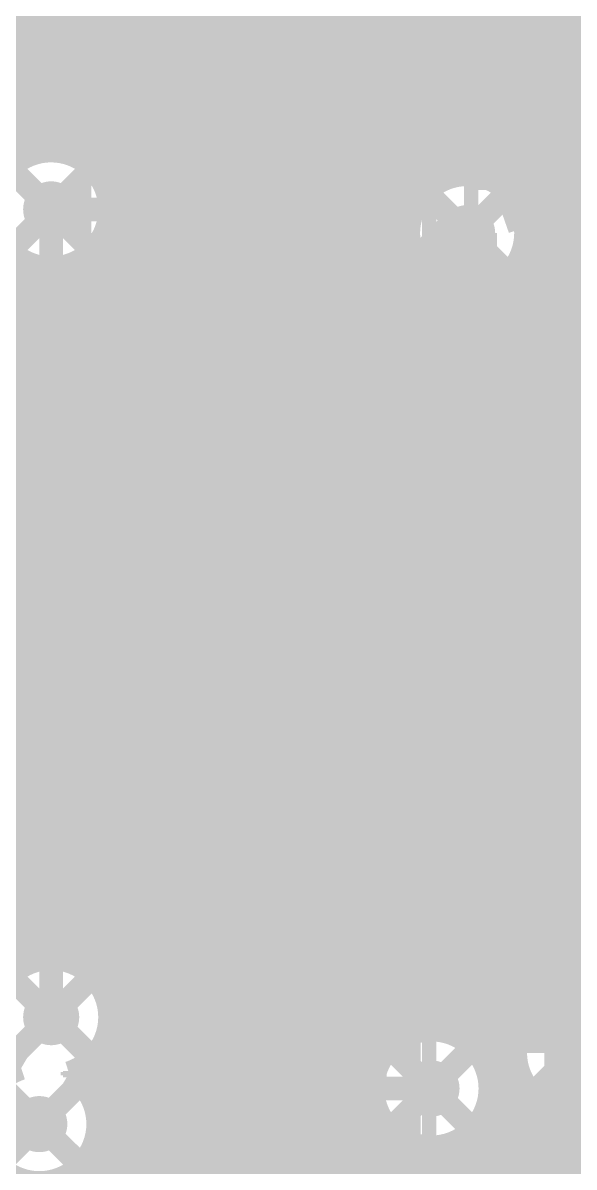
# Model space of a CAD drawing. Extents: x -3 to 92, y -53 to 125.
# Drawn here: x 65.86 to 71.75, y 39.16 to 51.4 of the extents above; entities that cross this region are included whole.
import ezdxf

# ---------------------------------------------------------------- set-up
doc = ezdxf.new("R2010")
doc.units = 0
doc.header["$MEASUREMENT"] = 0
doc.layers.get('0').update_dxf_attribs({"linetype": 'CONTINUOUS'})
for name, color, linetype in [('23-325-0_AST', 7, 'CONTINUOUS'), ('23-325-0_BOT', 7, 'CONTINUOUS'), ('23-325-0_DRD', 2, 'CONTINUOUS'), ('23-325-0_IN1', 4, 'CONTINUOUS'), ('23-325-0_IN2', 3, 'CONTINUOUS'), ('23-325-0_SMT', 10, 'CONTINUOUS'), ('23-325-0_SPT', 14, 'CONTINUOUS'), ('23-325-0_SST', 9, 'CONTINUOUS'), ('23-325-0_TOP', 12, 'CONTINUOUS'), ('THRUHOLE_TAP', 8, 'CONTINUOUS')]:
    doc.layers.add(name, color=color, linetype=linetype)

# ---------------------------------------------------------------- blocks, each defined once
blk = doc.blocks.new('OBLONG_51')
at = {"const_width": 0.65024}
blk.add_lwpolyline([(0, 0.50038), (0, -0.50038)], dxfattribs=at)
at = {"const_width": 0.32512}
for points in [[(-0.16256, 0.50038, 1), (0.16256, 0.50038, 1)], [(-0.16256, -0.50038, 1), (0.16256, -0.50038, 1)]]:
    blk.add_lwpolyline(points, format="xyb", close=True, dxfattribs=at)
blk = doc.blocks.new('ROUND_68')
at = {"const_width": 0.29972}
blk.add_lwpolyline([(-0.14986, 0, 1), (0.14986, 0, 1)], format="xyb", close=True, dxfattribs=at)
blk = doc.blocks.new('ROUND_78')
at = {"const_width": 0.29972}
blk.add_lwpolyline([(-0.14986, 0, 1), (0.14986, 0, 1)], format="xyb", close=True, dxfattribs=at)
blk = doc.blocks.new('ROUND_79')
at = {"const_width": 0.29972}
blk.add_lwpolyline([(-0.14986, 0, 1), (0.14986, 0, 1)], format="xyb", close=True, dxfattribs=at)
blk = doc.blocks.new('RECTANGLE_4')
blk.add_solid([(0.4826, 0.4064), (0.4826, -0.4064), (-0.4826, 0.4064), (-0.4826, -0.4064)])
blk = doc.blocks.new('RECTANGLE_56')
blk.add_solid([(1.0795, 0.5334), (1.0795, -0.5334), (-1.0795, 0.5334), (-1.0795, -0.5334)])
blk = doc.blocks.new('ROUND_84')
at = {"const_width": 0.10033}
blk.add_lwpolyline([(-0.050164, 0, 1), (0.050164, 0, 1)], format="xyb", close=True, dxfattribs=at)

msp = doc.modelspace()

# ---------------------------------------------------------------- linework, layer by layer
at = {"layer": '23-325-0_AST', "const_width": 0.1524}
for points in [[(62.738, 51.054), (62.738, 55.626), (64.516, 55.626), (64.77, 55.372), (65.024, 55.626), (66.802, 55.626), (66.802, 51.054), (62.738, 51.054)], [(67.183, 51.054), (67.183, 55.626), (68.961, 55.626), (69.215, 55.372), (69.469, 55.626), (71.247, 55.626), (71.247, 51.054), (67.183, 51.054)], [(76.5048, 39.2938), (86.106, 39.2938), (86.106, 50.9016), (70.2056, 50.9016), (70.2056, 39.2938), (76.5048, 39.2938)], [(68.1355, 47.4345), (68.1355, 50.3555), (66.4972, 50.3555), (66.4972, 47.4345), (68.1355, 47.4345)], [(68.3895, 50.3555), (68.3895, 47.4345), (70.0278, 47.4345), (70.0278, 50.3555), (68.3895, 50.3555)], [(67.26174, 50.06848), (67.26174, 49.81448), (67.09156, 49.7713), (66.92392, 49.7713), (66.75374, 49.81448), (66.75374, 50.06848), (66.92392, 50.11166), (67.09156, 50.11166), (67.76974, 49.94148)], [(69.8119, 49.84496), (68.7959, 50.09896), (68.7959, 49.76114)], [(67.76974, 49.42586), (67.76974, 49.0855), (67.09156, 49.42586), (66.92392, 49.42586), (66.75374, 49.38268), (66.75374, 49.12868), (66.92392, 49.0855)], [(69.8119, 49.41316), (69.8119, 49.07534), (69.13626, 49.41316), (68.96608, 49.41316), (68.7959, 49.37252), (68.7959, 49.11852), (68.96608, 49.07534)], [(67.76974, 48.74006), (67.76974, 48.56988)], [(67.76974, 48.6537), (66.75374, 48.6537), (66.92392, 48.56988)], [(69.8119, 48.64354), (68.7959, 48.64354), (68.96608, 48.55972)], [(69.8119, 48.72736), (69.8119, 48.55972)], [(67.26174, 47.80026), (67.26174, 48.05426), (67.09156, 48.13808), (66.92392, 48.13808), (66.75374, 48.05426), (66.75374, 47.80026), (67.76974, 47.80026)], [(67.26174, 48.01108), (67.76974, 48.13808)], [(69.3039, 47.78756), (69.3039, 48.04156), (69.13626, 48.12792), (68.96608, 48.12792), (68.7959, 48.04156), (68.7959, 47.78756), (69.8119, 47.78756)], [(69.3039, 48.00092), (69.8119, 48.12792)], [(68.1355, 44.2595), (68.1355, 47.1805), (66.4972, 47.1805), (66.4972, 44.2595), (68.1355, 44.2595)], [(68.3895, 47.1805), (68.3895, 44.2595), (70.0278, 44.2595), (70.0278, 47.1805), (68.3895, 47.1805)], [(69.6849, 46.96714), (69.6849, 46.79696)], [(67.59956, 46.4693), (67.76974, 46.51248), (67.76974, 46.76648), (67.59956, 46.80966), (67.26174, 46.80966), (67.09156, 46.7233), (67.09156, 46.4693), (66.75374, 46.4693), (66.75374, 46.80966)], [(69.6849, 46.88332), (68.6689, 46.88332), (68.83908, 46.79696)], [(69.51726, 46.02734), (69.6849, 46.11116), (69.6849, 46.28134), (69.51726, 46.36516), (69.34708, 46.36516), (69.00926, 46.19752), (68.6689, 46.36516), (68.6689, 46.02734)], [(67.59956, 45.7835), (67.76974, 45.86986), (67.76974, 46.0375), (67.59956, 46.12386), (67.43192, 46.12386), (67.09156, 45.95368), (66.75374, 46.12386), (66.75374, 45.7835)], [(69.6849, 45.67936), (69.6849, 45.51172)], [(69.6849, 45.59554), (68.6689, 45.59554), (68.83908, 45.51172)], [(67.76974, 45.43806), (67.76974, 45.26788)], [(67.76974, 45.3517), (66.75374, 45.3517), (66.92392, 45.26788)], [(69.1769, 44.73956), (69.1769, 44.99356), (69.00926, 45.07992), (68.83908, 45.07992), (68.6689, 44.99356), (68.6689, 44.73956), (69.6849, 44.73956)], [(69.1769, 44.95292), (69.6849, 45.07992)], [(67.26174, 44.49826), (67.26174, 44.75226), (67.09156, 44.83608), (66.92392, 44.83608), (66.75374, 44.75226), (66.75374, 44.49826), (67.76974, 44.49826)], [(67.26174, 44.70908), (67.76974, 44.83608)], [(68.3895, 44.0055), (68.3895, 41.0845), (70.0278, 41.0845), (70.0278, 44.0055), (68.3895, 44.0055)], [(69.6849, 43.53814), (69.51726, 43.45432), (69.34708, 43.41114), (69.00926, 43.41114), (68.83908, 43.45432), (68.6689, 43.53814), (68.6689, 43.62196), (68.83908, 43.70832), (69.00926, 43.74896), (69.34708, 43.74896), (69.51726, 43.70832), (69.6849, 43.62196), (69.6849, 43.53814)], [(69.51726, 42.72534), (69.6849, 42.80916), (69.6849, 42.97934), (69.51726, 43.06316), (69.34708, 43.06316), (69.00926, 42.89552), (68.6689, 43.06316), (68.6689, 42.72534)], [(66.74358, 43.00982), (66.74358, 42.42562)], [(66.88074, 43.00474), (66.88074, 42.4307)], [(67.00774, 42.93362), (66.5988, 42.93362)], [(66.60642, 42.94124), (66.60642, 42.4942)], [(67.0179, 42.92092), (67.0179, 42.51198)], [(67.08902, 42.79646), (66.51752, 42.79646)], [(56.3499, 38.92042), (56.3499, 42.61612), (66.04, 42.61612), (66.8401, 41.81602), (66.8401, 38.92042), (56.3499, 38.92042)], [(67.0941, 42.6593), (66.51244, 42.6593)], [(67.02806, 42.52214), (66.57848, 42.52214)], [(69.6849, 42.37736), (69.6849, 42.20972)], [(69.6849, 42.29354), (68.6689, 42.29354), (68.83908, 42.20972)], [(69.1769, 41.43756), (69.1769, 41.69156), (69.00926, 41.77792), (68.83908, 41.77792), (68.6689, 41.69156), (68.6689, 41.43756), (69.6849, 41.43756)], [(69.1769, 41.65092), (69.6849, 41.77792)], [(70.0405, 37.9095), (70.0405, 40.8305), (68.4022, 40.8305), (68.4022, 37.9095), (70.0405, 37.9095)], [(69.67474, 40.58666), (69.67474, 40.2463), (68.99656, 40.58666), (68.82892, 40.58666), (68.65874, 40.54348), (68.65874, 40.28948), (68.82892, 40.2463)], [(69.50456, 39.5605), (69.67474, 39.64686), (69.67474, 39.8145), (69.50456, 39.90086), (69.33692, 39.90086), (68.99656, 39.73068), (68.65874, 39.90086), (68.65874, 39.5605)], [(69.67474, 39.21506), (69.67474, 39.04488)], [(70.866, 39.243), (72.644, 39.243), (72.644, 35.687), (70.866, 35.687), (70.866, 39.243)], [(69.67474, 39.1287), (68.65874, 39.1287), (68.82892, 39.04488)]]:
    msp.add_lwpolyline(points, dxfattribs=at)
for points in [[(66.80454, 43.0149, 0.4142136), (66.50736, 42.71772)], [(67.10172, 42.71772, 0.4142136), (66.80454, 43.0149)], [(66.50482, 42.71772, 0.4142136), (66.80454, 42.418)], [(66.80454, 42.42054, 0.4142136), (67.10172, 42.71772)]]:
    msp.add_lwpolyline(points, format="xyb", dxfattribs=at)
at = {"layer": '23-325-0_BOT'}
for points, const_width in [([(68.0212, 98.52406), (68.0212, 17.04594)], 0.254), ([(68.2498, 74.88428), (68.2498, 16.79956)], 0.254), ([(68.4784, 74.7268), (68.4784, 5.0673)], 0.254), ([(70.993, 62.7253), (70.993, 49.64938)], 0.254), ([(66.6496, 55.71998), (66.6496, 49.80686)], 0.254), ([(66.8782, 55.42026), (66.8782, 22.733)], 0.254), ([(67.7926, 55.4736), (67.7926, 17.1323)], 0.254), ([(66.421, 55.37708), (66.421, 49.97958)], 0.254), ([(67.564, 55.30342), (67.564, 17.12722)], 0.254), ([(68.707, 55.37962), (68.707, 38.08984)], 0.254), ([(67.1068, 55.2831), (67.1068, 16.74622)], 0.254), ([(67.3354, 55.25008), (67.3354, 17.0307)], 0.254), ([(68.9356, 55.18912), (68.9356, 38.28288)], 0.254), ([(69.1642, 55.12562), (69.1642, 38.34638)], 0.254), ([(69.3928, 55.14848), (69.3928, 38.32352)], 0.254), ([(69.6214, 53.17998), (69.6214, 40.16248)], 0.254), ([(70.7644, 53.00472), (70.7644, 49.7586)], 0.254), ([(66.1924, 52.8574), (66.1924, 50.03292)], 0.254), ([(65.9638, 52.73548), (65.9638, 49.9999)], 0.254), ([(69.85, 52.83708), (69.85, 40.50538)], 0.254), ([(70.0786, 52.72786), (70.0786, 49.48428)], 0.254), ([(70.5358, 52.78882), (70.5358, 49.77384)], 0.254), ([(70.3072, 52.71516), (70.3072, 49.70018)], 0.254), ([(71.755, 40.386), (71.755, 52.197)], 0.635), ([(71.1073, 52.197), (71.1073, 49.53762)], 0.254), ([(71.1073, 51.435), (56.5277, 51.435)], 0.254), ([(71.1073, 51.2064), (64.23406, 51.2064)], 0.254), ([(71.1073, 50.9778), (64.35852, 50.9778)], 0.254), ([(71.1073, 50.7492), (64.38138, 50.7492)], 0.254), ([(71.1073, 50.5206), (64.31788, 50.5206)], 0.254), ([(71.1073, 50.292), (64.13246, 50.292)], 0.254), ([(71.1073, 50.0634), (63.91656, 50.0634)], 0.254), ([(71.1073, 49.8348), (66.6242, 49.8348)], 0.254), ([(70.17766, 49.6062), (66.7639, 49.6062)], 0.254), ([(71.1073, 49.6062), (71.0438, 49.6062)], 0.254), ([(66.167, 40.767), (66.167, 49.403)], 0.254), ([(70.02526, 49.3776), (66.79692, 49.3776)], 0.254), ([(69.98208, 49.149), (66.74358, 49.149)], 0.254), ([(66.6242, 48.96866), (66.6242, 41.1988)], 0.254), ([(66.6496, 48.9966), (66.6496, 41.17086)], 0.254), ([(70.02526, 48.9204), (66.6242, 48.9204)], 0.254), ([(70.0786, 48.81372), (70.0786, 40.6146)], 0.254), ([(70.17766, 48.6918), (66.6242, 48.6918)], 0.254), ([(71.1073, 48.6918), (71.0438, 48.6918)], 0.254), ([(71.1073, 48.76038), (71.1073, 40.386)], 0.254), ([(70.3072, 48.59782), (70.3072, 40.62984)], 0.254), ([(70.993, 48.64608), (70.993, 24.32558)], 0.254), ([(71.1073, 48.4632), (66.6242, 48.4632)], 0.254), ([(70.5358, 48.52416), (70.5358, 40.55618)], 0.254), ([(70.7644, 48.53686), (70.7644, 40.34028)], 0.254), ([(71.1073, 48.2346), (66.6242, 48.2346)], 0.254), ([(71.1073, 48.006), (66.6242, 48.006)], 0.254), ([(71.1073, 47.7774), (66.6242, 47.7774)], 0.254), ([(71.1073, 47.5488), (66.6242, 47.5488)], 0.254), ([(71.1073, 47.3202), (66.6242, 47.3202)], 0.254), ([(71.1073, 47.0916), (66.6242, 47.0916)], 0.254), ([(71.1073, 46.863), (66.6242, 46.863)], 0.254), ([(71.1073, 46.6344), (66.6242, 46.6344)], 0.254), ([(71.1073, 46.4058), (66.6242, 46.4058)], 0.254), ([(71.1073, 46.1772), (66.6242, 46.1772)], 0.254), ([(71.1073, 45.9486), (66.6242, 45.9486)], 0.254), ([(71.1073, 45.72), (66.6242, 45.72)], 0.254), ([(71.1073, 45.4914), (66.6242, 45.4914)], 0.254), ([(71.1073, 45.2628), (66.6242, 45.2628)], 0.254), ([(71.1073, 45.0342), (66.6242, 45.0342)], 0.254), ([(71.1073, 44.8056), (66.6242, 44.8056)], 0.254), ([(71.1073, 44.577), (66.6242, 44.577)], 0.254), ([(71.1073, 44.3484), (66.6242, 44.3484)], 0.254), ([(71.1073, 44.1198), (66.6242, 44.1198)], 0.254), ([(71.1073, 43.8912), (66.6242, 43.8912)], 0.254), ([(71.1073, 43.6626), (66.6242, 43.6626)], 0.254), ([(71.1073, 43.434), (66.6242, 43.434)], 0.254), ([(71.1073, 43.2054), (66.6242, 43.2054)], 0.254), ([(71.1073, 42.9768), (66.6242, 42.9768)], 0.254), ([(71.1073, 42.7482), (66.6242, 42.7482)], 0.254), ([(71.1073, 42.5196), (66.6242, 42.5196)], 0.254), ([(71.1073, 42.291), (66.6242, 42.291)], 0.254), ([(71.1073, 42.0624), (66.6242, 42.0624)], 0.254), ([(71.1073, 41.8338), (66.6242, 41.8338)], 0.254), ([(71.1073, 41.6052), (66.6242, 41.6052)], 0.254), ([(71.1073, 41.3766), (66.6242, 41.3766)], 0.254), ([(71.1073, 41.148), (66.66738, 41.148)], 0.254), ([(71.1073, 40.9194), (66.7766, 40.9194)], 0.254), ([(71.1073, 40.6908), (66.79184, 40.6908)], 0.254), ([(69.79666, 40.4622), (66.71818, 40.4622)], 0.254), ([(71.1073, 40.4622), (70.6628, 40.4622)], 0.254), ([(66.6496, 40.3606), (66.6496, 39.78148)], 0.254), ([(65.83172, 40.2336), (59.3852, 40.2336)], 0.254), ([(66.421, 40.19042), (66.421, 40.12438)], 0.254), ([(69.64426, 40.2336), (66.50228, 40.2336)], 0.254), ([(71.12508, 40.2336), (70.81774, 40.2336)], 0.254), ([(69.60108, 40.005), (66.54038, 40.005)], 0.254), ([(71.23176, 40.005), (70.86092, 40.005)], 0.254), ([(71.2216, 40.0177), (71.2216, 24.37892)], 0.254), ([(69.64426, 39.7764), (66.6496, 39.7764)], 0.254), ([(69.6214, 39.84498), (69.6214, 38.19906)], 0.254), ([(71.53656, 39.7764), (70.81774, 39.7764)], 0.254), ([(71.4502, 39.8145), (71.4502, 24.3459)], 0.254), ([(70.7644, 39.66972), (70.7644, 24.15286)], 0.254), ([(71.6788, 39.74338), (71.6788, 24.2062)], 0.254), ([(69.79666, 39.5478), (66.66484, 39.5478)], 0.254), ([(86.233, 39.5478), (70.6628, 39.5478)], 0.254), ([(66.6496, 39.46398), (66.6496, 36.41344)], 0.254), ([(69.85, 39.50208), (69.85, 37.592)], 0.254), ([(70.0786, 39.39286), (70.0786, 37.49802)], 0.254), ([(70.5358, 39.45382), (70.5358, 13.83538)], 0.254), ([(86.233, 39.3192), (66.59118, 39.3192)], 0.254), ([(70.3072, 39.38016), (70.3072, 37.2364)], 0.254), ([(77.94498, 39.0906), (66.37528, 39.0906)], 0.254), ([(66.421, 39.12108), (66.421, 36.71824)], 0.254)]:
    msp.add_lwpolyline(points, dxfattribs=dict(at, const_width=const_width))
at = {"layer": '23-325-0_BOT', "const_width": 0.254}
for points in [[(66.167, 50.03292, 0.4142136), (65.53708, 49.403)], [(66.79692, 49.403, 0.4142136), (66.167, 50.03292)], [(70.612, 49.77892, 0.4142136), (69.98208, 49.149)], [(71.1073, 49.53762, 0.2303247), (70.612, 49.77856)], [(66.6242, 48.96866, 0.1922583), (66.79762, 49.403)], [(69.98208, 49.149, 0.4142136), (70.612, 48.51908)], [(70.612, 48.51908, 0.2303238), (71.10758, 48.76016)], [(66.79692, 40.767, 0.1914994), (66.62496, 41.19952)], [(65.53708, 40.767, 0.2656637), (65.84739, 40.22418)], [(66.3575, 40.16756, 0.3267059), (66.79692, 40.767)], [(70.231, 40.63492, 0.4142136), (69.60108, 40.005)], [(70.86092, 40.005, 0.4142136), (70.231, 40.63492)], [(71.1073, 40.386, 0.4142136), (71.755, 39.7383)], [(71.755, 39.7383, 0.4142136), (72.4027, 40.386)], [(65.84696, 40.22344, 0.3256421), (65.41008, 39.624)], [(66.66992, 39.624, 0.2665947), (66.35771, 40.16793)], [(69.60108, 40.005, 0.4142136), (70.231, 39.37508)], [(70.231, 39.37508, 0.4142136), (70.86092, 40.005)], [(65.41008, 39.624, 0.4142136), (66.04, 38.99408)], [(66.04, 38.99408, 0.4142136), (66.66992, 39.624)]]:
    msp.add_lwpolyline(points, format="xyb", dxfattribs=at)
at = {"layer": '23-325-0_DRD', "const_width": 0.254}
for points in [[(66.802, 50.038), (65.532, 48.768)], [(66.802, 48.768), (65.532, 50.038)], [(71.247, 49.784), (69.977, 48.514)], [(71.247, 48.514), (69.977, 49.784)], [(66.802, 41.402), (65.532, 40.132)], [(66.802, 40.132), (65.532, 41.402)], [(72.39, 41.021), (71.12, 39.751)], [(72.39, 39.751), (71.12, 41.021)], [(70.866, 40.64), (69.596, 39.37)], [(70.866, 39.37), (69.596, 40.64)], [(66.675, 40.259), (65.405, 38.989)], [(66.675, 38.989), (65.405, 40.259)]]:
    msp.add_lwpolyline(points, dxfattribs=at)
at = {"layer": '23-325-0_IN1', "const_width": 0.254}
for points in [[(68.453, 124.46), (68.453, -1.46304)], [(68.6816, 124.46), (68.6816, -1.50114)], [(68.9102, 124.46), (68.9102, -1.59258)], [(69.1388, 124.46), (69.1388, 37.19322)], [(68.2244, 98.72472), (68.2244, 18.89506)], [(67.9958, 98.50882), (67.9958, 19.01952)], [(69.3674, 66.51498), (69.3674, 37.4777)], [(69.596, 66.17208), (69.596, 37.57422)], [(69.8246, 66.06286), (69.8246, 40.48506)], [(70.2818, 66.12382), (70.2818, 49.68494)], [(70.0532, 66.05016), (70.0532, 49.43856)], [(70.5104, 62.9666), (70.5104, 49.7713)], [(70.739, 62.79642), (70.739, 49.76622)], [(70.9676, 62.74308), (70.9676, 49.6697)], [(66.6242, 55.64378), (66.6242, 49.8348)], [(66.8528, 55.44566), (66.8528, -1.56464)], [(67.7672, 55.44566), (67.7672, 19.04238)], [(66.3956, 55.3593), (66.3956, 49.98974)], [(67.0814, 55.29326), (67.0814, 16.66748)], [(67.5386, 55.29326), (67.5386, 18.97888)], [(65.9384, 55.2577), (65.9384, 49.98974)], [(66.167, 55.26278), (66.167, 50.03292)], [(67.31, 55.25008), (67.31, 18.78584)], [(71.1962, 51.9049), (71.1962, 49.38522)], [(71.4248, 51.66106), (71.4248, 40.92194)], [(71.6534, 51.5747), (71.6534, 41.0083)], [(86.36, 51.435), (49.64684, 51.435)], [(86.36, 51.2064), (64.23406, 51.2064)], [(86.36, 50.9778), (64.35852, 50.9778)], [(86.36, 50.7492), (64.38138, 50.7492)], [(86.36, 50.5206), (64.31788, 50.5206)], [(86.36, 50.292), (64.12484, 50.292)], [(75.86472, 50.0634), (57.48528, 50.0634)], [(75.64882, 49.8348), (66.6242, 49.8348)], [(70.17766, 49.6062), (66.7639, 49.6062)], [(75.57516, 49.6062), (71.0438, 49.6062)], [(70.02526, 49.3776), (66.79692, 49.3776)], [(75.58786, 49.3776), (71.19874, 49.3776)], [(69.98208, 49.149), (66.74358, 49.149)], [(75.69708, 49.149), (71.24192, 49.149)], [(66.6242, 48.96866), (66.6242, 41.1988)], [(65.7606, 48.9204), (57.30748, 48.9204)], [(65.9384, 48.81626), (65.9384, 41.35374)], [(66.3956, 48.81626), (66.3956, 41.35374)], [(70.02526, 48.9204), (66.57086, 48.9204)], [(70.0532, 48.8569), (70.0532, 40.60952)], [(71.1962, 48.91278), (71.1962, 40.67556)], [(76.03998, 48.9204), (71.19874, 48.9204)], [(70.17766, 48.6918), (46.4312, 48.6918)], [(66.167, 48.77308), (66.167, 41.39692)], [(86.36, 48.6918), (71.0438, 48.6918)], [(70.2818, 48.61306), (70.2818, 40.63238)], [(70.9676, 48.6283), (70.9676, 36.7157)], [(86.36, 48.4632), (46.4312, 48.4632)], [(70.5104, 48.5267), (70.5104, 40.56888)], [(70.739, 48.53178), (70.739, 40.37584)], [(86.36, 48.2346), (46.4312, 48.2346)], [(86.36, 48.006), (46.4312, 48.006)], [(86.36, 47.7774), (46.4312, 47.7774)], [(75.9079, 47.5488), (46.4312, 47.5488)], [(75.66406, 47.3202), (65.2018, 47.3202)], [(75.5777, 47.0916), (65.35674, 47.0916)], [(75.58278, 46.863), (65.39992, 46.863)], [(75.6793, 46.6344), (65.35674, 46.6344)], [(75.96378, 46.4058), (65.2018, 46.4058)], [(86.36, 46.1772), (46.9138, 46.1772)], [(86.36, 45.9486), (47.06874, 45.9486)], [(86.36, 45.72), (47.11192, 45.72)], [(86.36, 45.4914), (47.06874, 45.4914)], [(86.36, 45.2628), (46.9138, 45.2628)], [(75.96378, 45.0342), (46.4312, 45.0342)], [(75.6793, 44.8056), (46.4312, 44.8056)], [(75.58278, 44.577), (46.4312, 44.577)], [(75.5777, 44.3484), (49.35728, 44.3484)], [(75.66406, 44.1198), (49.57318, 44.1198)], [(75.9079, 43.8912), (56.3118, 43.8912)], [(86.36, 43.6626), (56.46674, 43.6626)], [(86.36, 43.434), (56.50992, 43.434)], [(86.36, 43.2054), (56.46674, 43.2054)], [(86.36, 42.9768), (59.3852, 42.9768)], [(86.36, 42.7482), (59.5249, 42.7482)], [(76.03998, 42.5196), (59.55792, 42.5196)], [(75.69708, 42.291), (59.50458, 42.291)], [(75.58786, 42.0624), (59.33186, 42.0624)], [(75.57516, 41.8338), (63.02756, 41.8338)], [(75.64882, 41.6052), (63.27394, 41.6052)], [(66.00698, 41.3766), (63.3603, 41.3766)], [(75.86472, 41.3766), (66.32448, 41.3766)], [(86.36, 41.148), (66.66738, 41.148)], [(71.41972, 40.9194), (66.7766, 40.9194)], [(71.20382, 40.6908), (66.79184, 40.6908)], [(69.79666, 40.4622), (66.71818, 40.4622)], [(71.13016, 40.4622), (70.6628, 40.4622)], [(66.6242, 40.33266), (66.6242, 39.86022)], [(65.83172, 40.2336), (57.5056, 40.2336)], [(66.3956, 40.18026), (66.3956, 40.1447)], [(69.64426, 40.2336), (66.50228, 40.2336)], [(71.14286, 40.2336), (70.81774, 40.2336)], [(69.60108, 40.005), (66.54038, 40.005)], [(71.25208, 40.005), (70.86092, 40.005)], [(71.1962, 40.0939), (71.1962, 36.43122)], [(69.64426, 39.7764), (66.6496, 39.7764)], [(71.59498, 39.7764), (70.81774, 39.7764)], [(71.4248, 39.85006), (71.4248, 24.35352)], [(71.6534, 39.7637), (71.6534, 24.22906)], [(70.739, 39.63162), (70.739, 36.81222)], [(69.79666, 39.5478), (66.66484, 39.5478)], [(69.8246, 39.5224), (69.8246, 37.5793)], [(86.36, 39.5478), (70.6628, 39.5478)], [(66.6242, 39.38778), (66.6242, 36.43122)], [(70.0532, 39.40048), (70.0532, 37.49294)], [(70.5104, 39.44112), (70.5104, 36.8173)], [(86.36, 39.3192), (66.59118, 39.3192)], [(70.2818, 39.37762), (70.2818, 37.24656)], [(86.36, 39.0906), (66.37528, 39.0906)], [(66.3956, 39.1033), (66.3956, 36.7157)]]:
    msp.add_lwpolyline(points, dxfattribs=at)
for points in [[(66.167, 50.03292, 0.4142136), (65.53708, 49.403)], [(66.79692, 49.403, 0.4142136), (66.167, 50.03292)], [(70.612, 49.77892, 0.4142136), (69.98208, 49.149)], [(71.24192, 49.149, 0.4142136), (70.612, 49.77892)], [(65.53708, 49.403, 0.4142136), (66.167, 48.77308)], [(66.167, 48.77308, 0.4142136), (66.79692, 49.403)], [(69.98208, 49.149, 0.4142136), (70.612, 48.51908)], [(70.612, 48.51908, 0.4142136), (71.24192, 49.149)], [(66.167, 41.39692, 0.4142136), (65.53708, 40.767)], [(66.79692, 40.767, 0.4142136), (66.167, 41.39692)], [(71.755, 41.01592, 0.4142136), (71.12508, 40.386)], [(72.38492, 40.386, 0.4142136), (71.755, 41.01592)], [(65.53708, 40.767, 0.2656637), (65.84739, 40.22418)], [(66.3575, 40.16756, 0.3267059), (66.79692, 40.767)], [(70.231, 40.63492, 0.4142136), (69.60108, 40.005)], [(70.86092, 40.005, 0.4142136), (70.231, 40.63492)], [(71.12508, 40.386, 0.4142136), (71.755, 39.75608)], [(71.755, 39.75608, 0.4142136), (72.38492, 40.386)], [(65.84696, 40.22344, 0.3256421), (65.41008, 39.624)], [(66.66992, 39.624, 0.2665947), (66.35771, 40.16793)], [(69.60108, 40.005, 0.4142136), (70.231, 39.37508)], [(70.231, 39.37508, 0.4142136), (70.86092, 40.005)], [(65.41008, 39.624, 0.4142136), (66.04, 38.99408)], [(66.04, 38.99408, 0.4142136), (66.66992, 39.624)]]:
    msp.add_lwpolyline(points, format="xyb", dxfattribs=at)
at = {"layer": '23-325-0_IN2'}
for points, const_width in [([(64.77, 46.863), (68.707, 46.863), (70.612, 48.768), (70.612, 49.149)], 0.635), ([(66.04, 39.624), (66.421, 40.005), (70.231, 40.005)], 0.254)]:
    msp.add_lwpolyline(points, dxfattribs=dict(at, const_width=const_width))
at = {"layer": '23-325-0_SST', "const_width": 0.1524}
for points in [[(62.738, 51.054), (66.802, 51.054), (66.802, 55.626), (65.024, 55.626), (64.77, 55.372), (64.516, 55.626), (62.738, 55.626), (62.738, 51.054)], [(67.183, 51.054), (71.247, 51.054), (71.247, 55.626), (69.469, 55.626), (69.215, 55.372), (68.961, 55.626), (67.183, 55.626), (67.183, 51.054)], [(71.6534, 51.50104), (71.71182, 51.33086), (71.95058, 51.33086), (72.009, 51.50104), (72.12838, 51.66868), (72.12838, 52.17668), (72.06742, 52.34686), (71.71182, 52.34686), (71.6534, 52.17668), (71.6534, 51.50104)], [(76.5048, 39.2938), (86.106, 39.2938), (86.106, 50.9016), (70.2056, 50.9016), (70.2056, 39.2938), (76.5048, 39.2938)], [(66.01206, 50.5079), (66.01206, 50.1523), (65.84442, 50.09388), (65.67424, 50.09388), (65.50406, 50.1523), (65.50406, 50.5079), (65.67424, 50.56886), (65.84442, 50.56886), (66.52006, 50.3301)], [(68.1355, 47.4345), (68.1355, 50.3555), (66.4972, 50.3555), (66.4972, 47.4345), (68.1355, 47.4345)], [(68.3895, 50.3555), (68.3895, 47.4345), (70.0278, 47.4345), (70.0278, 50.3555), (68.3895, 50.3555)], [(71.7296, 49.17694), (71.7296, 50.19294), (71.61276, 50.02276)], [(70.65518, 49.68494), (71.01078, 49.68494), (71.13016, 49.85512), (71.13016, 50.02276), (71.01078, 50.19294), (70.65518, 50.19294), (70.65518, 49.17694)], [(66.52006, 49.73066), (66.52006, 49.25568), (65.84442, 49.73066), (65.67424, 49.73066), (65.50406, 49.6697), (65.50406, 49.3141), (65.67424, 49.25568)], [(70.95236, 49.68494), (71.13016, 49.17694)], [(71.84898, 49.17694), (71.61276, 49.17694)], [(66.52006, 48.89246), (66.52006, 48.6537)], [(66.52006, 48.77308), (65.50406, 48.77308), (65.67424, 48.6537)], [(66.01206, 47.69866), (66.01206, 48.05426), (65.84442, 48.1711), (65.67424, 48.1711), (65.50406, 48.05426), (65.50406, 47.69866), (66.52006, 47.69866)], [(66.01206, 47.9933), (66.52006, 48.1711)], [(66.22542, 47.04588), (66.39306, 47.1043), (66.39306, 47.4599), (66.22542, 47.52086), (65.88506, 47.52086), (65.71742, 47.40148), (65.71742, 47.04588), (65.37706, 47.04588), (65.37706, 47.52086)], [(68.1355, 44.2595), (68.1355, 47.1805), (66.4972, 47.1805), (66.4972, 44.2595), (68.1355, 44.2595)], [(68.3895, 47.1805), (68.3895, 44.2595), (70.0278, 44.2595), (70.0278, 47.1805), (68.3895, 47.1805)], [(71.6026, 45.87494), (71.6026, 46.89094), (71.48576, 46.72076)], [(70.52818, 46.38294), (70.88378, 46.38294), (71.00316, 46.55312), (71.00316, 46.72076), (70.88378, 46.89094), (70.52818, 46.89094), (70.52818, 45.87494)], [(66.22542, 46.20768), (66.39306, 46.32706), (66.39306, 46.56328), (66.22542, 46.68266), (66.05524, 46.68266), (65.71742, 46.4439), (65.37706, 46.68266), (65.37706, 46.20768)], [(70.82536, 46.38294), (71.00316, 45.87494)], [(66.39306, 45.84446), (66.39306, 45.6057)], [(71.72198, 45.87494), (71.48576, 45.87494)], [(66.39306, 45.72508), (65.37706, 45.72508), (65.54724, 45.6057)], [(65.88506, 44.65066), (65.88506, 45.00626), (65.71742, 45.1231), (65.54724, 45.1231), (65.37706, 45.00626), (65.37706, 44.65066), (66.39306, 44.65066)], [(65.88506, 44.9453), (66.39306, 45.1231)], [(68.14058, 43.76674), (67.9704, 43.64736), (67.80276, 43.58894), (67.4624, 43.58894), (67.29476, 43.64736), (67.12458, 43.76674), (67.12458, 43.88612), (67.29476, 44.00296), (67.4624, 44.06392), (67.80276, 44.06392), (67.9704, 44.00296), (68.14058, 43.88612), (68.14058, 43.76674)], [(68.3895, 44.0055), (68.3895, 41.0845), (70.0278, 41.0845), (70.0278, 44.0055), (68.3895, 44.0055)], [(67.9704, 42.75074), (68.14058, 42.87012), (68.14058, 43.10634), (67.9704, 43.22572), (67.80276, 43.22572), (67.4624, 42.98696), (67.12458, 43.22572), (67.12458, 42.75074)], [(66.74358, 43.00982), (66.74358, 42.42562)], [(66.88074, 43.00474), (66.88074, 42.4307)], [(67.00774, 42.93362), (66.5988, 42.93362)], [(66.60642, 42.94124), (66.60642, 42.4942)], [(67.0179, 42.92092), (67.0179, 42.51198)], [(67.08902, 42.79646), (66.51752, 42.79646)], [(66.8401, 41.81602), (66.8401, 38.92042), (56.3499, 38.92042), (56.3499, 42.61612), (66.04, 42.61612), (66.8274, 41.81602), (66.8401, 41.81602)], [(67.0941, 42.6593), (66.51244, 42.6593)], [(67.02806, 42.52214), (66.57848, 42.52214)], [(68.14058, 42.38752), (68.14058, 42.14876)], [(68.14058, 42.26814), (67.12458, 42.26814), (67.29476, 42.14876)], [(67.63258, 41.19372), (67.63258, 41.54932), (67.4624, 41.66616), (67.29476, 41.66616), (67.12458, 41.54932), (67.12458, 41.19372), (68.14058, 41.19372)], [(67.63258, 41.48836), (68.14058, 41.66616)], [(70.0405, 37.9095), (70.0405, 40.8305), (68.4022, 40.8305), (68.4022, 37.9095), (70.0405, 37.9095)], [(68.17106, 40.15486), (68.17106, 39.67988), (67.49542, 40.15486), (67.32524, 40.15486), (67.15506, 40.0939), (67.15506, 39.7383), (67.32524, 39.67988)], [(68.00342, 38.84168), (68.17106, 38.96106), (68.17106, 39.19728), (68.00342, 39.31666), (67.83324, 39.31666), (67.49542, 39.0779), (67.15506, 39.31666), (67.15506, 38.84168)], [(70.866, 39.243), (70.866, 35.687), (72.644, 35.687), (72.644, 39.243), (70.866, 39.243)]]:
    msp.add_lwpolyline(points, dxfattribs=at)
for points in [[(66.80454, 43.0149, 0.4142136), (66.50736, 42.71772)], [(67.10172, 42.71772, 0.4142136), (66.80454, 43.0149)], [(66.50482, 42.71772, 0.4142136), (66.80454, 42.418)], [(66.80454, 42.42054, 0.4142136), (67.10172, 42.71772)]]:
    msp.add_lwpolyline(points, format="xyb", dxfattribs=at)
at = {"layer": '23-325-0_TOP'}
for points, const_width in [([(66.6242, 55.64378), (66.6242, 50.3428)], 0.254), ([(66.8528, 55.44566), (66.8528, 50.3428)], 0.254), ([(67.0814, 55.29326), (67.0814, 50.3428)], 0.254), ([(67.31, 55.25008), (67.31, 50.3428)], 0.254), ([(69.215, 54.483), (69.215, 49.6062)], 0.254), ([(66.6242, 53.1622), (66.6242, 51.2318), (65.2272, 51.2318)], 0.254), ([(67.3608, 53.1622), (67.3608, 51.2318)], 0.254), ([(71.0692, 53.1622), (71.0692, 51.2318), (69.6722, 51.2318)], 0.254), ([(65.786, 51.2318), (65.786, 52.197)], 0.254), ([(68.199, 52.197), (68.199, 50.4952), (67.31, 49.6062)], 0.254), ([(70.231, 51.2318), (70.231, 52.197)], 0.254), ([(71.1962, 51.9049), (71.1962, 49.4284)], 0.254), ([(71.4248, 51.66106), (71.4248, 48.4886)], 0.254), ([(71.628, 51.57978), (71.628, 48.4886)], 0.254), ([(67.3608, 51.4604), (66.6242, 51.4604)], 0.254), ([(71.628, 51.4604), (71.0692, 51.4604)], 0.254), ([(67.7418, 51.2318), (65.2272, 51.2318)], 0.254), ([(65.9384, 51.2318), (65.9384, 49.98974)], 0.254), ([(66.167, 51.2318), (66.167, 50.03292)], 0.254), ([(66.3956, 51.2318), (66.3956, 49.98974)], 0.254), ([(67.7418, 51.2318), (67.3608, 51.2318)], 0.254), ([(67.7418, 51.2318), (67.7418, 50.68316), (67.3989, 50.3428)], 0.254), ([(67.5386, 51.2318), (67.5386, 50.47996)], 0.254), ([(71.628, 51.2318), (69.6722, 51.2318)], 0.254), ([(69.6722, 51.2318), (69.6722, 50.3428)], 0.254), ([(69.8246, 51.2318), (69.8246, 50.3428)], 0.254), ([(70.0532, 51.2318), (70.0532, 49.5046)], 0.254), ([(70.2818, 51.2318), (70.2818, 49.70526)], 0.254), ([(70.5104, 51.2318), (70.5104, 49.78908)], 0.254), ([(70.739, 51.2318), (70.739, 49.784)], 0.254), ([(70.9676, 51.2318), (70.9676, 49.69002)], 0.254), ([(67.7418, 51.0032), (65.2272, 51.0032)], 0.254), ([(71.628, 51.0032), (69.6722, 51.0032)], 0.254), ([(67.7418, 50.7746), (65.2272, 50.7746)], 0.254), ([(71.628, 50.7746), (69.6722, 50.7746)], 0.254), ([(67.6021, 50.546), (65.2272, 50.546)], 0.254), ([(71.628, 50.546), (69.6722, 50.546)], 0.254), ([(66.4972, 50.3174), (65.5828, 50.3174)], 0.254), ([(66.4972, 50.3428), (66.4972, 49.93894)], 0.254), ([(67.3989, 50.3428), (66.4972, 50.3428)], 0.254), ([(70.0278, 50.3428), (69.6722, 50.3428)], 0.254), ([(70.0278, 50.3428), (70.0278, 49.4792)], 0.254), ([(71.628, 50.3174), (70.0278, 50.3174)], 0.254), ([(66.4972, 50.0888), (65.5828, 50.0888)], 0.254), ([(68.4022, 50.0507), (68.1228, 49.7713)], 0.254), ([(68.4022, 50.0507), (68.4022, 48.9204)], 0.254), ([(71.628, 50.0888), (70.0278, 50.0888)], 0.254), ([(68.4022, 49.8602), (68.20916, 49.8602)], 0.254), ([(68.2244, 49.8729), (68.2244, 46.8884)], 0.254), ([(71.628, 49.8602), (70.0278, 49.8602)], 0.254), ([(68.1228, 49.7713), (68.1228, 48.9204)], 0.254), ([(66.167, 49.403), (67.1068, 49.403), (67.31, 49.6062)], 0.254), ([(68.4022, 49.6316), (68.1228, 49.6316)], 0.254), ([(70.1802, 49.6316), (70.0278, 49.6316)], 0.254), ([(70.1548, 49.6062), (70.0278, 49.4792)], 0.254), ([(71.628, 49.6316), (71.0438, 49.6316)], 0.254), ([(68.4022, 49.403), (68.1228, 49.403)], 0.254), ([(70.612, 49.149), (69.6468, 48.1838), (69.215, 48.1838)], 0.635), ([(71.628, 49.403), (71.20636, 49.403)], 0.254), ([(68.4022, 49.1744), (68.1228, 49.1744)], 0.254), ([(71.628, 49.1744), (71.2597, 49.1744)], 0.254), ([(68.4022, 48.9458), (68.1228, 48.9458)], 0.254), ([(71.628, 48.9458), (71.22668, 48.9458)], 0.254), ([(65.9384, 48.81626), (65.9384, 45.466)], 0.254), ([(66.3956, 48.81626), (66.3956, 45.466)], 0.254), ([(66.4972, 48.86706), (66.4972, 47.4472)], 0.254), ([(68.1228, 48.9204), (68.1228, 48.8696)], 0.254), ([(68.1228, 48.8696), (68.1228, 47.4472)], 0.254), ([(68.4022, 48.9204), (68.4022, 48.8696)], 0.254), ([(68.4022, 48.8696), (68.4022, 47.4472)], 0.254), ([(71.1962, 48.8696), (71.1962, 48.4886)], 0.254), ([(66.4972, 48.7172), (65.5828, 48.7172)], 0.254), ([(66.167, 48.77308), (66.167, 45.466)], 0.254), ([(68.4022, 48.7172), (68.1228, 48.7172)], 0.254), ([(71.0692, 48.6918), (70.866, 48.4886)], 0.254), ([(71.628, 48.7172), (71.0946, 48.7172)], 0.254), ([(70.9676, 48.58766), (70.9676, 48.4886)], 0.254), ([(66.4972, 48.4886), (65.5828, 48.4886)], 0.254), ([(68.4022, 48.4886), (68.1228, 48.4886)], 0.254), ([(71.628, 48.4886), (70.866, 48.4886)], 0.254), ([(66.4972, 48.26), (65.5828, 48.26)], 0.254), ([(68.4022, 48.26), (68.1228, 48.26)], 0.254), ([(66.4972, 48.1838), (67.31, 48.1838)], 0.254), ([(67.31, 47.4472), (67.31, 48.1838)], 0.254), ([(68.1228, 48.1838), (67.31, 48.1838)], 0.254), ([(66.4972, 48.0314), (65.5828, 48.0314)], 0.254), ([(68.4022, 48.0314), (68.1228, 48.0314)], 0.254), ([(70.3453, 47.96536), (70.11162, 47.73168)], 0.254), ([(70.3453, 47.96536), (70.3453, 47.87646)], 0.254), ([(70.3453, 47.87646), (70.0278, 47.55896)], 0.254), ([(70.2818, 47.90186), (70.2818, 47.81296)], 0.254), ([(66.4972, 47.8028), (65.5828, 47.8028)], 0.254), ([(68.4022, 47.8028), (68.1228, 47.8028)], 0.254), ([(70.2691, 47.8028), (70.1802, 47.8028)], 0.254), ([(69.215, 46.4312), (69.5452, 46.4312), (70.739, 47.625), (71.755, 47.625)], 0.254), ([(70.0278, 47.66056), (70.0278, 47.55896)], 0.254), ([(70.0532, 47.67834), (70.0532, 47.58436)], 0.254), ([(66.4972, 47.5742), (65.5828, 47.5742)], 0.254), ([(68.4022, 47.5742), (68.1228, 47.5742)], 0.254), ([(69.8119, 47.3456), (65.4177, 47.3456)], 0.254), ([(68.1228, 47.4472), (66.4972, 47.4472)], 0.254), ([(66.6242, 47.4472), (66.6242, 47.1678)], 0.254), ([(66.8528, 47.4472), (66.8528, 47.1678)], 0.254), ([(67.0814, 47.4472), (67.0814, 47.1678)], 0.254), ([(67.31, 47.4472), (67.31, 47.1678)], 0.254), ([(67.5386, 47.4472), (67.5386, 47.1678)], 0.254), ([(67.7672, 47.4472), (67.7672, 47.1678)], 0.254), ([(67.9958, 47.4472), (67.9958, 47.1678)], 0.254), ([(69.9135, 47.4472), (68.4022, 47.4472)], 0.254), ([(68.453, 47.4472), (68.453, 47.1678)], 0.254), ([(68.6816, 47.4472), (68.6816, 47.1678)], 0.254), ([(68.9102, 47.4472), (68.9102, 47.1678)], 0.254), ([(69.1388, 47.4472), (69.1388, 47.1678)], 0.254), ([(69.3674, 47.4472), (69.3674, 47.1678)], 0.254), ([(69.596, 47.4472), (69.596, 47.1678)], 0.254), ([(69.9135, 47.4472), (69.6341, 47.1678)], 0.254), ([(69.8246, 47.4472), (69.8246, 47.35576)], 0.254), ([(66.4972, 47.117), (65.4177, 47.117)], 0.254), ([(68.1228, 47.1678), (66.4972, 47.1678), (66.4972, 45.7454)], 0.254), ([(68.1228, 47.1678), (68.1228, 46.8884)], 0.254), ([(68.4022, 47.117), (68.1228, 47.117)], 0.254), ([(69.6341, 47.1678), (68.4022, 47.1678)], 0.254), ([(68.4022, 47.1678), (68.4022, 46.8884)], 0.254), ([(66.4972, 46.8884), (65.4177, 46.8884)], 0.254), ([(68.4022, 46.8884), (68.1228, 46.8884)], 0.254), ([(68.4022, 46.8884), (68.1228, 46.8884)], 0.254), ([(66.4972, 46.6598), (65.38468, 46.6598)], 0.254), ([(66.4972, 46.4312), (65.2526, 46.4312)], 0.254), ([(69.215, 46.4312), (67.31, 46.4312)], 0.254), ([(66.4972, 46.2026), (53.1622, 46.2026)], 0.254), ([(66.4972, 45.974), (53.1622, 45.974)], 0.254), ([(66.4972, 45.7454), (53.1622, 45.7454)], 0.254), ([(66.4972, 45.7454), (66.4972, 45.6946)], 0.254), ([(66.4972, 45.6946), (66.4972, 45.466)], 0.254), ([(66.4972, 45.5168), (53.1622, 45.5168)], 0.254), ([(66.4972, 45.466), (63.8048, 45.466)], 0.254), ([(71.755, 45.085), (71.6788, 45.0088), (69.215, 45.0088)], 0.635), ([(71.755, 45.085), (79.756, 45.085), (79.883, 44.958), (79.9465, 44.958), (80.0735, 45.085)], 0.635), ([(63.5, 43.815), (63.5, 44.704), (63.8048, 45.0088), (67.31, 45.0088)], 0.254), ([(69.215, 45.0088), (69.215, 43.2562)], 0.254), ([(64.77, 43.815), (64.77, 43.561), (67.183, 41.148), (67.183, 36.195), (66.04, 35.052), (66.04, 35.0012)], 0.254), ([(66.04, 43.815), (67.945, 41.91), (67.945, 35.0012)], 0.254), ([(71.755, 42.545), (71.755, 40.386)], 1.27), ([(69.215, 41.8338), (69.215, 40.0812)], 0.254), ([(45.0469, 38.1762), (45.1358, 38.1762), (47.498, 35.814), (52.959, 35.814), (56.642, 39.497), (64.897, 39.497), (66.167, 40.767)], 0.254), ([(71.755, 38.481), (71.755, 40.386)], 0.635), ([(71.755, 40.386), (71.755, 38.481)], 0.635), ([(70.231, 40.005), (69.2912, 40.005), (69.215, 40.0812)], 0.254), ([(40.06342, 36.195), (40.06342, 34.48558), (40.513, 34.036), (50.292, 34.036), (51.562, 35.306), (53.213, 35.306), (56.896, 38.989), (65.405, 38.989), (65.913, 39.497), (66.04, 39.497), (66.04, 39.624)], 0.254)]:
    msp.add_lwpolyline(points, dxfattribs=dict(at, const_width=const_width))
at = {"layer": '23-325-0_TOP', "const_width": 0.254}
for points in [[(66.167, 50.03292, 0.3056554), (65.5828, 49.63922)], [(66.4972, 49.93894, 0.1389295), (66.167, 50.03249)], [(70.612, 49.7967, 0.1989129), (70.15401, 49.60699)], [(71.2597, 49.149, 0.4142136), (70.612, 49.7967)], [(65.5828, 49.16678, 0.3056551), (66.167, 48.77308)], [(71.0692, 48.6918, 0.1989124), (71.25858, 49.149)], [(66.167, 48.77308, 0.1389288), (66.49742, 48.8667)], [(70.0278, 47.66056, 0.0390255), (70.10448, 47.72612)], [(70.0278, 47.66056, 0.0390255), (70.10448, 47.72612)]]:
    msp.add_lwpolyline(points, format="xyb", dxfattribs=at)

# ---------------------------------------------------------------- block references
at = {"layer": '23-325-0_AST'}
msp.add_blockref('OBLONG_51', (66.04, 43.815), dxfattribs=at)
at = {"layer": '23-325-0_BOT'}
for p in [(66.167, 49.403), (70.612, 49.149), (66.167, 40.767), (71.755, 40.386), (70.231, 40.005), (66.04, 39.624)]:
    msp.add_blockref('ROUND_68', p, dxfattribs=at)
at = {"layer": '23-325-0_IN1'}
for name, p in [('ROUND_79', (66.167, 49.403)), ('ROUND_78', (70.612, 49.149)), ('ROUND_79', (66.167, 40.767)), ('ROUND_78', (71.755, 40.386)), ('ROUND_78', (70.231, 40.005)), ('ROUND_78', (66.04, 39.624))]:
    msp.add_blockref(name, p, dxfattribs=at)
at = {"layer": '23-325-0_IN2'}
for p in [(66.167, 49.403), (70.612, 49.149), (66.167, 40.767), (71.755, 40.386), (70.231, 40.005), (66.04, 39.624)]:
    msp.add_blockref('ROUND_68', p, dxfattribs=at)
at = {"layer": '23-325-0_SMT'}
for name, p in [('RECTANGLE_4', (67.31, 49.6062)), ('RECTANGLE_4', (69.215, 49.6062)), ('RECTANGLE_4', (67.31, 48.1838)), ('RECTANGLE_4', (69.215, 48.1838)), ('RECTANGLE_56', (71.755, 47.625)), ('RECTANGLE_4', (67.31, 46.4312)), ('RECTANGLE_4', (69.215, 46.4312)), ('RECTANGLE_56', (71.755, 45.085)), ('RECTANGLE_4', (67.31, 45.0088)), ('RECTANGLE_4', (69.215, 45.0088)), ('OBLONG_51', (66.04, 43.815)), ('RECTANGLE_4', (69.215, 43.2562)), ('RECTANGLE_56', (71.755, 42.545)), ('RECTANGLE_4', (69.215, 41.8338)), ('RECTANGLE_4', (69.215, 40.0812))]:
    msp.add_blockref(name, p, dxfattribs=at)
at = {"layer": '23-325-0_SPT'}
for name, p in [('RECTANGLE_4', (67.31, 49.6062)), ('RECTANGLE_4', (69.215, 49.6062)), ('RECTANGLE_4', (67.31, 48.1838)), ('RECTANGLE_4', (69.215, 48.1838)), ('RECTANGLE_56', (71.755, 47.625)), ('RECTANGLE_4', (67.31, 46.4312)), ('RECTANGLE_4', (69.215, 46.4312)), ('RECTANGLE_56', (71.755, 45.085)), ('RECTANGLE_4', (67.31, 45.0088)), ('RECTANGLE_4', (69.215, 45.0088)), ('OBLONG_51', (66.04, 43.815)), ('RECTANGLE_4', (69.215, 43.2562)), ('RECTANGLE_56', (71.755, 42.545)), ('RECTANGLE_4', (69.215, 41.8338)), ('RECTANGLE_4', (69.215, 40.0812))]:
    msp.add_blockref(name, p, dxfattribs=at)
at = {"layer": '23-325-0_TOP'}
for name, p in [('RECTANGLE_4', (67.31, 49.6062)), ('RECTANGLE_4', (69.215, 49.6062)), ('ROUND_68', (66.167, 49.403)), ('ROUND_68', (70.612, 49.149)), ('RECTANGLE_4', (67.31, 48.1838)), ('RECTANGLE_4', (69.215, 48.1838)), ('RECTANGLE_56', (71.755, 47.625)), ('RECTANGLE_4', (67.31, 46.4312)), ('RECTANGLE_4', (69.215, 46.4312)), ('RECTANGLE_56', (71.755, 45.085)), ('RECTANGLE_4', (67.31, 45.0088)), ('RECTANGLE_4', (69.215, 45.0088)), ('OBLONG_51', (66.04, 43.815)), ('RECTANGLE_4', (69.215, 43.2562)), ('RECTANGLE_56', (71.755, 42.545)), ('RECTANGLE_4', (69.215, 41.8338)), ('ROUND_68', (66.167, 40.767)), ('ROUND_68', (71.755, 40.386)), ('RECTANGLE_4', (69.215, 40.0812)), ('ROUND_68', (70.231, 40.005)), ('ROUND_68', (66.04, 39.624))]:
    msp.add_blockref(name, p, dxfattribs=at)
at = {"layer": 'THRUHOLE_TAP'}
for p in [(66.167, 49.403), (70.612, 49.149), (66.167, 40.767), (71.755, 40.386), (70.231, 40.005), (66.04, 39.624)]:
    msp.add_blockref('ROUND_84', p, dxfattribs=at)

doc.saveas('drawing.dxf')
